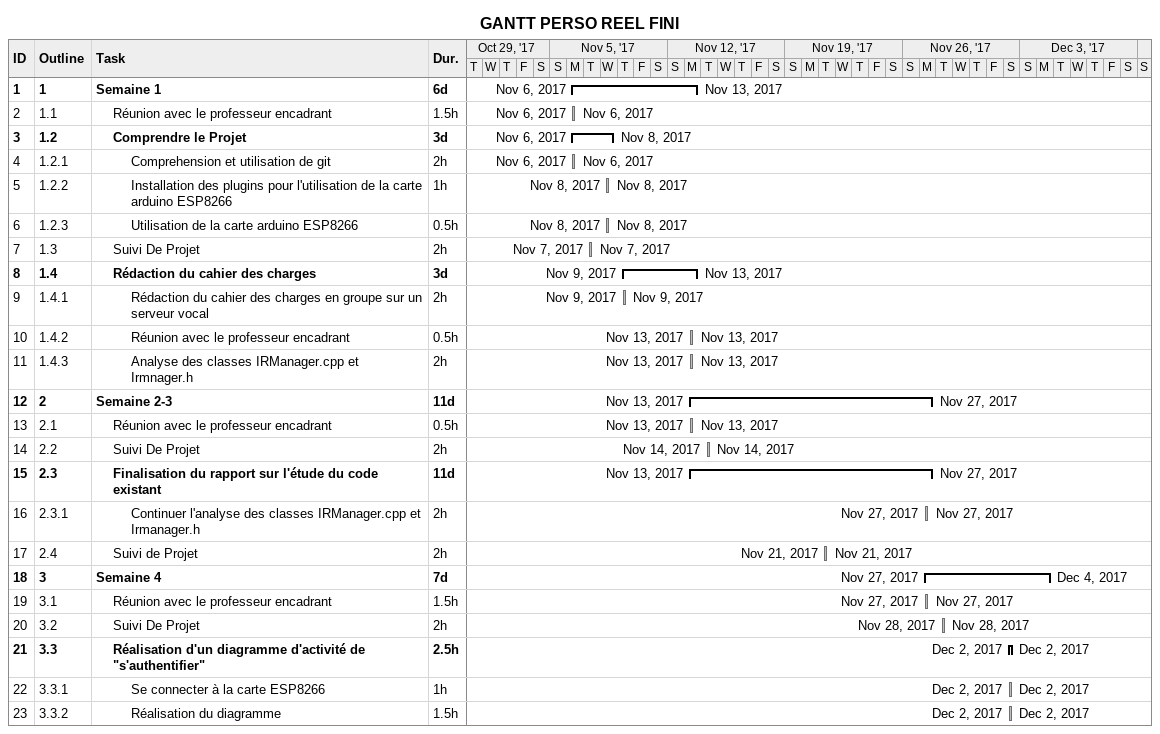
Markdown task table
GANTT PERSO REEL FINI

| ID | WBS | Task | Duration | Start | Finish |
|---|---|---|---|---|---|
| 1 | 1 | **Semaine 1** | 6d | 2017-11-06 | 2017-11-13 |
| 2 | 1.1 | Réunion avec le professeur encadrant | 1.5h | 2017-11-06 | 2017-11-06 |
| 3 | 1.2 | **Comprendre le Projet** | 3d | 2017-11-06 | 2017-11-08 |
| 4 | 1.2.1 | Comprehension et utilisation de git | 2h | 2017-11-06 | 2017-11-06 |
| 5 | 1.2.2 | Installation des plugins pour l'utilisation de la carte arduino ESP8266 | 1h | 2017-11-08 | 2017-11-08 |
| 6 | 1.2.3 | Utilisation de la carte arduino ESP8266 | 0.5h | 2017-11-08 | 2017-11-08 |
| 7 | 1.3 | Suivi De Projet | 2h | 2017-11-07 | 2017-11-07 |
| 8 | 1.4 | **Rédaction du cahier des charges** | 3d | 2017-11-09 | 2017-11-13 |
| 9 | 1.4.1 | Rédaction du cahier des charges en groupe sur un serveur vocal | 2h | 2017-11-09 | 2017-11-09 |
| 10 | 1.4.2 | Réunion avec le professeur encadrant | 0.5h | 2017-11-13 | 2017-11-13 |
| 11 | 1.4.3 | Analyse des classes IRManager.cpp et Irmnager.h | 2h | 2017-11-13 | 2017-11-13 |
| 12 | 2 | **Semaine 2-3** | 11d | 2017-11-13 | 2017-11-27 |
| 13 | 2.1 | Réunion avec le professeur encadrant | 0.5h | 2017-11-13 | 2017-11-13 |
| 14 | 2.2 | Suivi De Projet | 2h | 2017-11-14 | 2017-11-14 |
| 15 | 2.3 | **Finalisation du rapport sur l'étude du code existant** | 11d | 2017-11-13 | 2017-11-27 |
| 16 | 2.3.1 | Continuer l'analyse des classes IRManager.cpp et Irmanager.h | 2h | 2017-11-27 | 2017-11-27 |
| 17 | 2.4 | Suivi de Projet | 2h | 2017-11-21 | 2017-11-21 |
| 18 | 3 | **Semaine 4** | 7d | 2017-11-27 | 2017-12-04 |
| 19 | 3.1 | Réunion avec le professeur encadrant | 1.5h | 2017-11-27 | 2017-11-27 |
| 20 | 3.2 | Suivi De Projet | 2h | 2017-11-28 | 2017-11-28 |
| 21 | 3.3 | **Réalisation d'un diagramme d'activité de "s'authentifier"** | 2.5h | 2017-12-02 | 2017-12-02 |
| 22 | 3.3.1 | Se connecter à la carte ESP8266 | 1h | 2017-12-02 | 2017-12-02 |
| 23 | 3.3.2 | Réalisation du diagramme | 1.5h | 2017-12-02 | 2017-12-02 |
